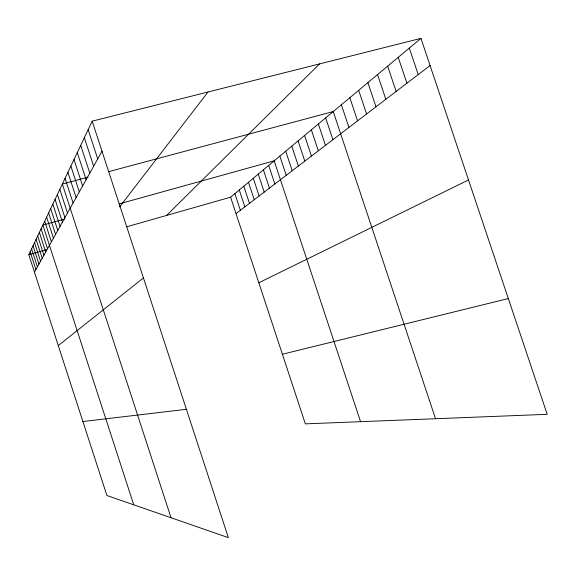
<?xml version="1.0" encoding="UTF-8"?>
<svg xmlns="http://www.w3.org/2000/svg" width="576" height="576" viewBox="0 0 576 576"><rect width="100%" height="100%" fill="white"/><g stroke="black" fill="none" stroke-linecap="round" stroke-linejoin="round"><path stroke-width="0.86" d="M92.182 121.169L228.355 537.631L106.898 495.504L28.8 254.707L92.182 121.169L420.962 38.369L547.2 414.317L305.352 423.864L230.602 197.186L420.962 38.369M34.459 272.153L102.01 151.222M119.585 206.957L208.015 91.994M166.601 215.431L319.558 63.907M58.277 345.593L143.438 277.927M236.016 213.617L430.078 65.527M258.818 282.758L468.504 179.964M28.8 254.707L46.368 249.703M126.648 226.814L230.602 197.186M64.836 218.981L42.862 225.086L133.747 504.821M119.29 203.854L274.176 160.826L360.562 421.682M88.085 177.163L62.338 184.054L171.029 517.752M108.425 171.72L333.245 111.55L435.535 418.723M282.391 354.24L508.327 298.555M82.908 421.531L186.394 409.306M409.32 48.082L418.212 74.585M398.232 57.334L406.901 83.21M387.655 66.154L396.122 91.44M377.561 74.578L385.826 99.295M367.913 82.627L375.991 106.798M358.682 90.324L366.581 113.983M349.841 97.704L357.566 120.859M341.374 104.767L348.926 127.454M325.663 117.878L332.914 139.673M318.37 123.955L325.483 145.339M311.357 129.816L318.326 150.804M304.589 135.454L311.436 156.067M298.073 140.897L304.79 161.136M291.78 146.146L298.375 166.025M285.71 151.207L292.19 170.748M279.85 156.103L286.214 175.313M268.697 165.398L274.846 183.982M263.398 169.826L269.446 188.107M258.264 174.11L264.211 192.103M253.289 178.258L259.142 195.97M248.472 182.275L254.232 199.714M243.799 186.178L249.473 203.35M239.27 189.958L244.85 206.878M234.871 193.622L240.372 210.298M88.157 129.65L97.718 158.904M84.341 137.693L93.65 166.19M80.719 145.325L89.784 173.102M77.278 152.575L86.119 179.676M73.994 159.48L82.627 185.926M70.877 166.061L79.294 191.887M67.896 172.332L76.126 197.568M65.052 178.322L73.094 202.99M59.81 189.374L67.5 212.998M57.384 194.479L64.922 217.62M55.058 199.382L62.438 222.062M52.826 204.084L60.062 226.318M50.681 208.613L57.773 230.414M48.614 212.962L55.57 234.36M46.627 217.152L53.453 238.154M44.705 221.191L51.408 241.812M41.076 228.838L47.542 248.738M39.355 232.466L45.706 252.014M37.692 235.966L43.934 255.19M36.086 239.35L42.228 258.25M34.538 242.626L40.572 261.216M33.034 245.794L38.966 264.082M31.579 248.861L37.418 266.861M30.168 251.827L35.914 269.546"/></g></svg>
